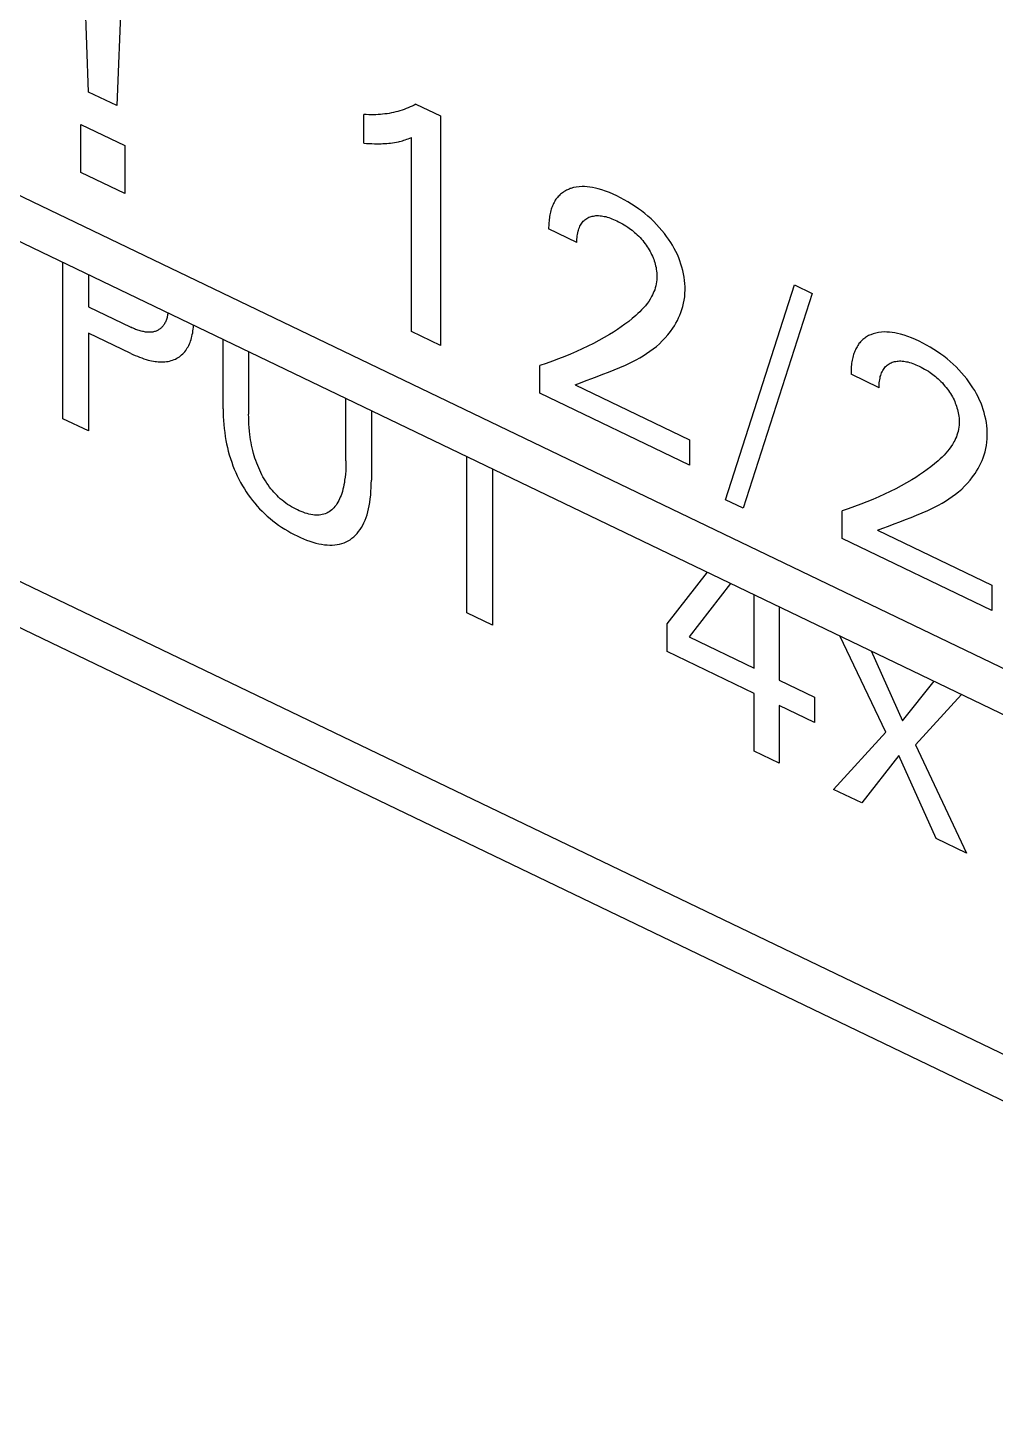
# Model space of a CAD drawing. Extents: x 0 to 420, y 0 to 297.
# Drawn here: x 165.53 to 173.06, y 126.44 to 137.26 of the extents above; entities that cross this region are included whole.
import ezdxf

# ---------------------------------------------------------------- set-up
doc = ezdxf.new("R2010")
doc.units = 0
doc.header["$LTSCALE"] = 23.1
doc.layers.add('40000_ISO', color=7, linetype='CONTINUOUS')

msp = doc.modelspace()

# ---------------------------------------------------------------- linework, layer by layer
at = {"layer": '40000_ISO', "color": 7, "linetype": 'CONTINUOUS'}
for p, q in [((151.239, 142.789), (204.65, 117.116)), ((151.446, 142.332), (204.857, 116.658)), ((166.004, 136.756), (165.931, 138.748)), ((166.297, 138.572), (166.224, 136.65)), ((210.089, 111.497), (156.678, 137.171)), ((156.884, 136.713), (210.296, 111.04)), ((166.224, 136.65), (166.004, 136.756)), ((168.146, 136.357), (168.146, 136.581)), ((168.165, 136.58), (168.146, 136.581)), ((168.184, 136.579), (168.165, 136.58)), ((168.202, 136.578), (168.184, 136.579)), ((168.221, 136.579), (168.202, 136.578)), ((168.239, 136.579), (168.221, 136.579)), ((168.257, 136.58), (168.239, 136.579)), ((168.275, 136.581), (168.257, 136.58)), ((168.292, 136.583), (168.275, 136.581)), ((168.31, 136.585), (168.292, 136.583)), ((168.327, 136.587), (168.31, 136.585)), ((168.344, 136.59), (168.327, 136.587)), ((168.361, 136.593), (168.344, 136.59)), ((168.378, 136.597), (168.361, 136.593)), ((168.395, 136.601), (168.378, 136.597)), ((168.411, 136.605), (168.395, 136.601)), ((168.427, 136.61), (168.411, 136.605)), ((168.444, 136.615), (168.427, 136.61)), ((168.46, 136.621), (168.444, 136.615)), ((168.476, 136.627), (168.46, 136.621)), ((168.491, 136.633), (168.476, 136.627)), ((168.506, 136.64), (168.491, 136.633)), ((168.522, 136.647), (168.506, 136.64)), ((168.537, 136.654), (168.522, 136.647)), ((168.551, 136.662), (168.537, 136.654)), ((168.551, 136.662), (168.743, 136.57)), ((168.743, 136.57), (168.743, 134.784)), ((165.943, 136.13), (165.943, 136.504)), ((165.943, 136.504), (166.285, 136.34)), ((168.146, 136.357), (168.167, 136.355)), ((168.167, 136.355), (168.188, 136.354)), ((168.188, 136.354), (168.209, 136.354)), ((168.209, 136.354), (168.23, 136.353)), ((168.23, 136.353), (168.25, 136.353)), ((168.25, 136.353), (168.265, 136.353)), ((168.265, 136.353), (168.28, 136.353)), ((168.28, 136.353), (168.295, 136.354)), ((168.295, 136.354), (168.31, 136.355)), ((168.31, 136.355), (168.325, 136.356)), ((168.325, 136.356), (168.34, 136.357)), ((168.34, 136.357), (168.355, 136.359)), ((168.355, 136.359), (168.37, 136.361)), ((168.37, 136.361), (168.385, 136.363)), ((168.385, 136.363), (168.4, 136.366)), ((168.4, 136.366), (168.415, 136.369)), ((168.415, 136.369), (168.425, 136.371)), ((168.425, 136.371), (168.436, 136.374)), ((168.436, 136.374), (168.446, 136.377)), ((168.446, 136.377), (168.458, 136.38)), ((168.458, 136.38), (168.469, 136.384)), ((168.469, 136.384), (168.48, 136.388)), ((168.48, 136.388), (168.492, 136.392)), ((168.492, 136.392), (168.504, 136.397)), ((168.504, 136.397), (168.517, 136.401)), ((168.517, 134.893), (168.517, 136.401)), ((166.285, 136.34), (166.285, 135.965)), ((166.285, 135.965), (165.943, 136.13)), ((169.642, 135.921), (169.637, 135.914)), ((169.648, 135.929), (169.642, 135.921)), ((169.654, 135.936), (169.648, 135.929)), ((169.659, 135.943), (169.654, 135.936)), ((169.666, 135.949), (169.659, 135.943)), ((169.672, 135.955), (169.666, 135.949)), ((169.678, 135.961), (169.672, 135.955)), ((169.685, 135.967), (169.678, 135.961)), ((169.692, 135.972), (169.685, 135.967)), ((169.7, 135.977), (169.692, 135.972)), ((169.707, 135.982), (169.7, 135.977)), ((169.715, 135.987), (169.707, 135.982)), ((169.723, 135.991), (169.715, 135.987)), ((169.731, 135.995), (169.723, 135.991)), ((169.739, 135.998), (169.731, 135.995)), ((169.745, 136.001), (169.739, 135.998)), ((169.752, 136.004), (169.745, 136.001)), ((169.758, 136.006), (169.752, 136.004)), ((169.779, 136.012), (169.758, 136.006)), ((169.8, 136.016), (169.779, 136.012)), ((169.822, 136.019), (169.8, 136.016)), ((169.845, 136.02), (169.822, 136.019)), ((169.865, 136.02), (169.845, 136.02)), ((169.885, 136.018), (169.865, 136.02)), ((169.906, 136.016), (169.885, 136.018)), ((169.927, 136.012), (169.906, 136.016)), ((169.949, 136.008), (169.927, 136.012)), ((169.97, 136.003), (169.949, 136.008)), ((169.999, 135.994), (169.97, 136.003)), ((170.028, 135.984), (169.999, 135.994)), ((170.058, 135.973), (170.028, 135.984)), ((170.087, 135.96), (170.058, 135.973)), ((170.116, 135.947), (170.087, 135.96)), ((170.145, 135.933), (170.116, 135.947)), ((170.173, 135.918), (170.145, 135.933)), ((169.599, 135.822), (169.597, 135.811)), ((169.602, 135.833), (169.599, 135.822)), ((169.605, 135.843), (169.602, 135.833)), ((169.608, 135.853), (169.605, 135.843)), ((169.612, 135.862), (169.608, 135.853)), ((169.615, 135.871), (169.612, 135.862)), ((169.619, 135.88), (169.615, 135.871)), ((169.623, 135.889), (169.619, 135.88)), ((169.628, 135.897), (169.623, 135.889)), ((169.632, 135.906), (169.628, 135.897)), ((169.637, 135.914), (169.632, 135.906)), ((170.202, 135.901), (170.173, 135.918)), ((170.23, 135.884), (170.202, 135.901)), ((170.258, 135.866), (170.23, 135.884)), ((170.284, 135.848), (170.258, 135.866)), ((170.309, 135.83), (170.284, 135.848)), ((170.334, 135.81), (170.309, 135.83)), ((169.586, 135.715), (169.585, 135.703)), ((169.587, 135.74), (169.586, 135.728)), ((169.586, 135.728), (169.586, 135.715)), ((169.588, 135.752), (169.587, 135.74)), ((169.589, 135.764), (169.588, 135.752)), ((169.591, 135.776), (169.589, 135.764)), ((169.592, 135.788), (169.591, 135.776)), ((169.594, 135.8), (169.592, 135.788)), ((169.597, 135.811), (169.594, 135.8)), ((169.824, 135.702), (169.828, 135.711)), ((169.828, 135.711), (169.832, 135.719)), ((169.832, 135.719), (169.837, 135.728)), ((169.837, 135.728), (169.843, 135.736)), ((169.843, 135.736), (169.848, 135.743)), ((169.848, 135.743), (169.854, 135.75)), ((169.854, 135.75), (169.861, 135.756)), ((169.861, 135.756), (169.868, 135.762)), ((169.868, 135.762), (169.875, 135.767)), ((169.875, 135.767), (169.882, 135.772)), ((169.882, 135.772), (169.89, 135.777)), ((169.89, 135.777), (169.899, 135.781)), ((169.899, 135.781), (169.907, 135.784)), ((169.907, 135.784), (169.916, 135.787)), ((169.916, 135.787), (169.925, 135.789)), ((169.925, 135.789), (169.934, 135.791)), ((169.934, 135.791), (169.944, 135.793)), ((169.944, 135.793), (169.953, 135.794)), ((169.953, 135.794), (169.964, 135.794)), ((169.964, 135.794), (169.974, 135.794)), ((169.974, 135.794), (169.985, 135.793)), ((169.985, 135.793), (169.996, 135.792)), ((169.996, 135.792), (170.007, 135.791)), ((170.007, 135.791), (170.018, 135.788)), ((170.018, 135.788), (170.029, 135.786)), ((170.029, 135.786), (170.041, 135.783)), ((170.041, 135.783), (170.053, 135.779)), ((170.053, 135.779), (170.066, 135.775)), ((170.066, 135.775), (170.078, 135.77)), ((170.078, 135.77), (170.091, 135.765)), ((170.091, 135.765), (170.104, 135.759)), ((170.104, 135.759), (170.116, 135.753)), ((170.116, 135.753), (170.13, 135.746)), ((170.13, 135.746), (170.145, 135.739)), ((170.145, 135.739), (170.159, 135.731)), ((170.159, 135.731), (170.173, 135.723)), ((170.173, 135.723), (170.187, 135.714)), ((170.187, 135.714), (170.201, 135.704)), ((170.201, 135.704), (170.212, 135.697)), ((170.358, 135.79), (170.334, 135.81)), ((170.382, 135.768), (170.358, 135.79)), ((170.404, 135.747), (170.382, 135.768)), ((170.425, 135.725), (170.404, 135.747)), ((170.446, 135.702), (170.425, 135.725)), ((169.585, 135.703), (169.585, 135.69)), ((169.805, 135.585), (169.585, 135.69)), ((169.805, 135.611), (169.806, 135.623)), ((169.805, 135.598), (169.805, 135.611)), ((169.805, 135.585), (169.805, 135.598)), ((169.806, 135.623), (169.807, 135.636)), ((169.807, 135.636), (169.809, 135.648)), ((169.809, 135.648), (169.811, 135.66)), ((169.811, 135.66), (169.814, 135.672)), ((169.814, 135.672), (169.817, 135.682)), ((169.817, 135.682), (169.82, 135.692)), ((169.82, 135.692), (169.824, 135.702)), ((170.212, 135.697), (170.223, 135.689)), ((170.223, 135.689), (170.234, 135.681)), ((170.234, 135.681), (170.244, 135.672)), ((170.244, 135.672), (170.254, 135.663)), ((170.254, 135.663), (170.265, 135.654)), ((170.265, 135.654), (170.275, 135.645)), ((170.275, 135.645), (170.286, 135.634)), ((170.286, 135.634), (170.297, 135.623)), ((170.297, 135.623), (170.307, 135.611)), ((170.307, 135.611), (170.317, 135.6)), ((170.317, 135.6), (170.327, 135.587)), ((170.467, 135.679), (170.446, 135.702)), ((170.486, 135.654), (170.467, 135.679)), ((170.503, 135.632), (170.486, 135.654)), ((170.519, 135.61), (170.503, 135.632)), ((170.535, 135.586), (170.519, 135.61)), ((170.327, 135.587), (170.337, 135.575)), ((170.337, 135.575), (170.345, 135.563)), ((170.345, 135.563), (170.353, 135.552)), ((170.353, 135.552), (170.36, 135.54)), ((170.36, 135.54), (170.368, 135.528)), ((170.368, 135.528), (170.375, 135.516)), ((170.375, 135.516), (170.381, 135.504)), ((170.381, 135.504), (170.387, 135.492)), ((170.387, 135.492), (170.393, 135.479)), ((170.549, 135.563), (170.535, 135.586)), ((170.563, 135.539), (170.549, 135.563)), ((170.576, 135.515), (170.563, 135.539)), ((170.587, 135.491), (170.576, 135.515)), ((170.598, 135.466), (170.587, 135.491)), ((165.804, 134.213), (165.804, 135.43)), ((170.393, 135.479), (170.398, 135.466)), ((170.398, 135.466), (170.403, 135.454)), ((170.403, 135.454), (170.407, 135.441)), ((170.407, 135.441), (170.411, 135.429)), ((170.411, 135.429), (170.415, 135.416)), ((170.415, 135.416), (170.418, 135.404)), ((170.418, 135.404), (170.421, 135.39)), ((170.421, 135.39), (170.423, 135.376)), ((170.607, 135.442), (170.598, 135.466)), ((170.615, 135.417), (170.607, 135.442)), ((170.623, 135.393), (170.615, 135.417)), ((170.629, 135.368), (170.623, 135.393)), ((166.002, 135.335), (166.002, 135.084)), ((170.423, 135.376), (170.425, 135.363)), ((170.425, 135.278), (170.423, 135.262)), ((170.425, 135.363), (170.426, 135.349)), ((170.427, 135.294), (170.425, 135.278)), ((170.426, 135.349), (170.427, 135.336)), ((170.427, 135.336), (170.428, 135.323)), ((170.428, 135.311), (170.427, 135.294)), ((170.428, 135.323), (170.428, 135.311)), ((170.635, 135.342), (170.629, 135.368)), ((170.64, 135.316), (170.635, 135.342)), ((170.643, 135.29), (170.64, 135.316)), ((170.646, 135.265), (170.643, 135.29)), ((170.387, 135.164), (170.376, 135.145)), ((170.393, 135.177), (170.387, 135.164)), ((170.4, 135.19), (170.393, 135.177)), ((170.405, 135.203), (170.4, 135.19)), ((170.411, 135.217), (170.405, 135.203)), ((170.415, 135.232), (170.411, 135.217)), ((170.419, 135.247), (170.415, 135.232)), ((170.423, 135.262), (170.419, 135.247)), ((170.644, 135.162), (170.646, 135.189)), ((170.647, 135.24), (170.646, 135.265)), ((170.646, 135.189), (170.647, 135.216)), ((170.647, 135.216), (170.647, 135.24)), ((170.962, 133.582), (171.5, 135.255)), ((171.637, 135.189), (171.099, 133.517)), ((171.5, 135.255), (171.637, 135.189)), ((166.002, 135.084), (166.332, 134.925)), ((170.309, 135.06), (170.294, 135.045)), ((170.324, 135.076), (170.309, 135.06)), ((170.338, 135.092), (170.324, 135.076)), ((170.351, 135.109), (170.338, 135.092)), ((170.364, 135.126), (170.351, 135.109)), ((170.376, 135.145), (170.364, 135.126)), ((170.615, 135.041), (170.623, 135.064)), ((170.623, 135.064), (170.63, 135.088)), ((170.63, 135.088), (170.635, 135.112)), ((170.635, 135.112), (170.64, 135.137)), ((170.64, 135.137), (170.644, 135.162)), ((166.591, 134.947), (166.587, 134.941)), ((166.595, 134.953), (166.591, 134.947)), ((166.598, 134.959), (166.595, 134.953)), ((166.601, 134.966), (166.598, 134.959)), ((166.604, 134.972), (166.601, 134.966)), ((166.607, 134.979), (166.604, 134.972)), ((166.609, 134.986), (166.607, 134.979)), ((166.612, 134.993), (166.609, 134.986)), ((166.614, 135.001), (166.612, 134.993)), ((166.616, 135.008), (166.614, 135.001)), ((166.617, 135.015), (166.616, 135.008)), ((166.619, 135.023), (166.617, 135.015)), ((166.62, 135.03), (166.619, 135.023)), ((166.621, 135.037), (166.62, 135.03)), ((170.179, 134.949), (170.15, 134.928)), ((170.208, 134.971), (170.179, 134.949)), ((170.236, 134.993), (170.208, 134.971)), ((170.264, 135.017), (170.236, 134.993)), ((170.279, 135.031), (170.264, 135.017)), ((170.294, 135.045), (170.279, 135.031)), ((170.564, 134.937), (170.576, 134.957)), ((170.576, 134.957), (170.587, 134.977)), ((170.587, 134.977), (170.597, 134.998)), ((170.597, 134.998), (170.606, 135.019)), ((170.606, 135.019), (170.615, 135.041)), ((166.002, 134.88), (166.002, 134.118)), ((166.332, 134.722), (166.002, 134.88)), ((166.341, 134.921), (166.332, 134.925)), ((166.35, 134.917), (166.341, 134.921)), ((166.36, 134.913), (166.35, 134.917)), ((166.369, 134.909), (166.36, 134.913)), ((166.378, 134.906), (166.369, 134.909)), ((166.387, 134.903), (166.378, 134.906)), ((166.396, 134.9), (166.387, 134.903)), ((166.405, 134.897), (166.396, 134.9)), ((166.414, 134.894), (166.405, 134.897)), ((166.422, 134.893), (166.414, 134.894)), ((166.43, 134.891), (166.422, 134.893)), ((166.438, 134.889), (166.43, 134.891)), ((166.446, 134.888), (166.438, 134.889)), ((166.453, 134.887), (166.446, 134.888)), ((166.461, 134.886), (166.453, 134.887)), ((166.469, 134.886), (166.461, 134.886)), ((166.476, 134.886), (166.469, 134.886)), ((166.483, 134.886), (166.476, 134.886)), ((166.49, 134.887), (166.483, 134.886)), ((166.497, 134.887), (166.49, 134.887)), ((166.504, 134.888), (166.497, 134.887)), ((166.51, 134.89), (166.504, 134.888)), ((166.516, 134.891), (166.51, 134.89)), ((166.523, 134.893), (166.516, 134.891)), ((166.529, 134.895), (166.523, 134.893)), ((166.535, 134.898), (166.529, 134.895)), ((166.54, 134.9), (166.535, 134.898)), ((166.546, 134.903), (166.54, 134.9)), ((166.551, 134.907), (166.546, 134.903)), ((166.556, 134.91), (166.551, 134.907)), ((166.561, 134.914), (166.556, 134.91)), ((166.566, 134.918), (166.561, 134.914)), ((166.571, 134.922), (166.566, 134.918)), ((166.575, 134.927), (166.571, 134.922)), ((166.579, 134.931), (166.575, 134.927)), ((166.584, 134.936), (166.579, 134.931)), ((166.587, 134.941), (166.584, 134.936)), ((166.801, 134.83), (166.805, 134.842)), ((166.805, 134.842), (166.808, 134.854)), ((166.808, 134.854), (166.811, 134.868)), ((166.811, 134.868), (166.814, 134.882)), ((166.814, 134.882), (166.816, 134.897)), ((166.816, 134.897), (166.818, 134.911)), ((166.818, 134.911), (166.82, 134.926)), ((166.82, 134.926), (166.821, 134.941)), ((168.743, 134.784), (168.517, 134.893)), ((170.017, 134.845), (169.976, 134.822)), ((170.059, 134.87), (170.017, 134.845)), ((170.089, 134.888), (170.059, 134.87)), ((170.12, 134.908), (170.089, 134.888)), ((170.15, 134.928), (170.12, 134.908)), ((170.47, 134.819), (170.492, 134.842)), ((170.492, 134.842), (170.513, 134.866)), ((170.513, 134.866), (170.533, 134.892)), ((170.533, 134.892), (170.552, 134.918)), ((170.552, 134.918), (170.564, 134.937)), ((172.046, 134.841), (172.039, 134.836)), ((172.053, 134.846), (172.046, 134.841)), ((172.06, 134.851), (172.053, 134.846)), ((172.068, 134.856), (172.06, 134.851)), ((172.076, 134.86), (172.068, 134.856)), ((172.084, 134.864), (172.076, 134.86)), ((172.092, 134.867), (172.084, 134.864)), ((172.099, 134.87), (172.092, 134.867)), ((172.105, 134.872), (172.099, 134.87)), ((172.112, 134.875), (172.105, 134.872)), ((172.132, 134.88), (172.112, 134.875)), ((172.153, 134.885), (172.132, 134.88)), ((172.175, 134.887), (172.153, 134.885)), ((172.198, 134.889), (172.175, 134.887)), ((172.218, 134.888), (172.198, 134.889)), ((172.239, 134.887), (172.218, 134.888)), ((172.26, 134.885), (172.239, 134.887)), ((172.281, 134.881), (172.26, 134.885)), ((172.302, 134.877), (172.281, 134.881)), ((172.324, 134.871), (172.302, 134.877)), ((172.353, 134.863), (172.324, 134.871)), ((172.382, 134.853), (172.353, 134.863)), ((172.411, 134.842), (172.382, 134.853)), ((172.44, 134.829), (172.411, 134.842)), ((166.745, 134.726), (166.752, 134.735)), ((166.752, 134.735), (166.76, 134.745)), ((166.76, 134.745), (166.766, 134.754)), ((166.766, 134.754), (166.772, 134.764)), ((166.772, 134.764), (166.778, 134.774)), ((166.778, 134.774), (166.783, 134.784)), ((166.783, 134.784), (166.788, 134.795)), ((166.788, 134.795), (166.793, 134.807)), ((166.793, 134.807), (166.797, 134.818)), ((166.797, 134.818), (166.801, 134.83)), ((167.05, 134.291), (167.05, 134.831)), ((167.249, 134.735), (167.249, 134.249)), ((169.801, 134.736), (169.756, 134.717)), ((169.846, 134.757), (169.801, 134.736)), ((169.891, 134.778), (169.846, 134.757)), ((169.934, 134.8), (169.891, 134.778)), ((169.976, 134.822), (169.934, 134.8)), ((170.348, 134.72), (170.374, 134.738)), ((170.374, 134.738), (170.399, 134.757)), ((170.399, 134.757), (170.424, 134.776)), ((170.424, 134.776), (170.447, 134.797)), ((170.447, 134.797), (170.47, 134.819)), ((171.965, 134.731), (171.962, 134.721)), ((171.969, 134.74), (171.965, 134.731)), ((171.973, 134.749), (171.969, 134.74)), ((171.977, 134.758), (171.973, 134.749)), ((171.981, 134.766), (171.977, 134.758)), ((171.986, 134.774), (171.981, 134.766)), ((171.991, 134.782), (171.986, 134.774)), ((171.996, 134.79), (171.991, 134.782)), ((172.001, 134.798), (171.996, 134.79)), ((172.007, 134.805), (172.001, 134.798)), ((172.013, 134.812), (172.007, 134.805)), ((172.019, 134.818), (172.013, 134.812)), ((172.025, 134.824), (172.019, 134.818)), ((172.032, 134.83), (172.025, 134.824)), ((172.039, 134.836), (172.032, 134.83)), ((172.47, 134.816), (172.44, 134.829)), ((172.498, 134.802), (172.47, 134.816)), ((172.527, 134.786), (172.498, 134.802)), ((172.555, 134.77), (172.527, 134.786)), ((172.584, 134.753), (172.555, 134.77)), ((172.612, 134.735), (172.584, 134.753)), ((172.637, 134.717), (172.612, 134.735)), ((166.332, 134.722), (166.349, 134.714)), ((166.349, 134.714), (166.366, 134.706)), ((166.366, 134.706), (166.383, 134.699)), ((166.383, 134.699), (166.4, 134.692)), ((166.4, 134.692), (166.417, 134.686)), ((166.417, 134.686), (166.434, 134.68)), ((166.434, 134.68), (166.451, 134.675)), ((166.451, 134.675), (166.468, 134.67)), ((166.468, 134.67), (166.481, 134.667)), ((166.481, 134.667), (166.494, 134.664)), ((166.494, 134.664), (166.508, 134.662)), ((166.508, 134.662), (166.521, 134.659)), ((166.521, 134.659), (166.533, 134.658)), ((166.533, 134.658), (166.546, 134.657)), ((166.546, 134.657), (166.559, 134.656)), ((166.559, 134.656), (166.571, 134.656)), ((166.571, 134.656), (166.584, 134.656)), ((166.584, 134.656), (166.597, 134.657)), ((166.597, 134.657), (166.609, 134.658)), ((166.609, 134.658), (166.622, 134.66)), ((166.622, 134.66), (166.634, 134.662)), ((166.634, 134.662), (166.646, 134.666)), ((166.646, 134.666), (166.657, 134.669)), ((166.657, 134.669), (166.669, 134.673)), ((166.669, 134.673), (166.68, 134.678)), ((166.68, 134.678), (166.69, 134.684)), ((166.69, 134.684), (166.7, 134.689)), ((166.7, 134.689), (166.71, 134.696)), ((166.71, 134.696), (166.719, 134.703)), ((166.719, 134.703), (166.728, 134.71)), ((166.728, 134.71), (166.736, 134.718)), ((166.736, 134.718), (166.745, 134.726)), ((169.565, 134.644), (169.516, 134.628)), ((169.516, 134.412), (169.516, 134.628)), ((169.614, 134.661), (169.565, 134.644)), ((169.662, 134.679), (169.614, 134.661)), ((169.71, 134.698), (169.662, 134.679)), ((169.756, 134.717), (169.71, 134.698)), ((170.14, 134.611), (170.183, 134.63)), ((170.183, 134.63), (170.225, 134.65)), ((170.225, 134.65), (170.267, 134.672)), ((170.267, 134.672), (170.294, 134.687)), ((170.294, 134.687), (170.321, 134.703)), ((170.321, 134.703), (170.348, 134.72)), ((171.942, 134.633), (171.941, 134.621)), ((171.944, 134.645), (171.942, 134.633)), ((171.946, 134.657), (171.944, 134.645)), ((171.948, 134.668), (171.946, 134.657)), ((171.95, 134.68), (171.948, 134.668)), ((171.953, 134.691), (171.95, 134.68)), ((171.956, 134.702), (171.953, 134.691)), ((171.959, 134.712), (171.956, 134.702)), ((171.962, 134.721), (171.959, 134.712)), ((172.208, 134.619), (172.214, 134.625)), ((172.214, 134.625), (172.221, 134.631)), ((172.221, 134.631), (172.228, 134.636)), ((172.228, 134.636), (172.236, 134.641)), ((172.236, 134.641), (172.244, 134.645)), ((172.244, 134.645), (172.252, 134.649)), ((172.252, 134.649), (172.26, 134.653)), ((172.26, 134.653), (172.269, 134.656)), ((172.269, 134.656), (172.278, 134.658)), ((172.278, 134.658), (172.288, 134.66)), ((172.288, 134.66), (172.297, 134.662)), ((172.297, 134.662), (172.307, 134.662)), ((172.307, 134.662), (172.317, 134.663)), ((172.317, 134.663), (172.328, 134.663)), ((172.328, 134.663), (172.338, 134.662)), ((172.338, 134.662), (172.349, 134.661)), ((172.349, 134.661), (172.36, 134.659)), ((172.36, 134.659), (172.371, 134.657)), ((172.371, 134.657), (172.382, 134.655)), ((172.382, 134.655), (172.394, 134.651)), ((172.394, 134.651), (172.407, 134.648)), ((172.407, 134.648), (172.419, 134.643)), ((172.419, 134.643), (172.432, 134.639)), ((172.432, 134.639), (172.444, 134.634)), ((172.444, 134.634), (172.457, 134.628)), ((172.457, 134.628), (172.47, 134.622)), ((172.47, 134.622), (172.484, 134.615)), ((172.662, 134.699), (172.637, 134.717)), ((172.687, 134.679), (172.662, 134.699)), ((172.711, 134.659), (172.687, 134.679)), ((172.735, 134.637), (172.711, 134.659)), ((172.757, 134.616), (172.735, 134.637)), ((169.877, 134.51), (169.92, 134.526)), ((169.92, 134.526), (169.964, 134.542)), ((169.964, 134.542), (170.008, 134.559)), ((170.008, 134.559), (170.052, 134.576)), ((170.052, 134.576), (170.096, 134.593)), ((170.096, 134.593), (170.14, 134.611)), ((171.94, 134.609), (171.939, 134.597)), ((171.939, 134.597), (171.939, 134.584)), ((171.939, 134.584), (171.939, 134.572)), ((171.939, 134.572), (171.939, 134.559)), ((172.158, 134.454), (171.939, 134.559)), ((171.941, 134.621), (171.94, 134.609)), ((172.161, 134.505), (172.163, 134.517)), ((172.163, 134.517), (172.165, 134.529)), ((172.165, 134.529), (172.167, 134.541)), ((172.167, 134.541), (172.17, 134.551)), ((172.17, 134.551), (172.174, 134.561)), ((172.174, 134.561), (172.177, 134.57)), ((172.177, 134.57), (172.181, 134.579)), ((172.181, 134.579), (172.186, 134.588)), ((172.186, 134.588), (172.191, 134.597)), ((172.191, 134.597), (172.196, 134.605)), ((172.196, 134.605), (172.202, 134.612)), ((172.202, 134.612), (172.208, 134.619)), ((172.484, 134.615), (172.498, 134.608)), ((172.498, 134.608), (172.512, 134.6)), ((172.512, 134.6), (172.527, 134.591)), ((172.527, 134.591), (172.541, 134.583)), ((172.541, 134.583), (172.555, 134.573)), ((172.555, 134.573), (172.566, 134.566)), ((172.566, 134.566), (172.576, 134.558)), ((172.576, 134.558), (172.587, 134.55)), ((172.587, 134.55), (172.597, 134.541)), ((172.597, 134.541), (172.608, 134.532)), ((172.608, 134.532), (172.618, 134.523)), ((172.618, 134.523), (172.628, 134.514)), ((172.779, 134.594), (172.757, 134.616)), ((172.8, 134.571), (172.779, 134.594)), ((172.82, 134.548), (172.8, 134.571)), ((172.84, 134.523), (172.82, 134.548)), ((172.857, 134.501), (172.84, 134.523)), ((170.682, 133.852), (169.516, 134.412)), ((169.791, 134.476), (169.834, 134.493)), ((169.791, 134.476), (170.682, 134.048)), ((169.834, 134.493), (169.877, 134.51)), ((172.158, 134.467), (172.159, 134.48)), ((172.158, 134.454), (172.158, 134.467)), ((172.159, 134.492), (172.161, 134.505)), ((172.159, 134.48), (172.159, 134.492)), ((172.628, 134.514), (172.639, 134.503)), ((172.639, 134.503), (172.65, 134.492)), ((172.65, 134.492), (172.66, 134.48)), ((172.66, 134.48), (172.67, 134.468)), ((172.67, 134.468), (172.68, 134.456)), ((172.68, 134.456), (172.69, 134.444)), ((172.69, 134.444), (172.698, 134.432)), ((172.698, 134.432), (172.706, 134.421)), ((172.706, 134.421), (172.714, 134.409)), ((172.714, 134.409), (172.721, 134.397)), ((172.873, 134.478), (172.857, 134.501)), ((172.888, 134.455), (172.873, 134.478)), ((172.903, 134.432), (172.888, 134.455)), ((172.916, 134.408), (172.903, 134.432)), ((172.929, 134.384), (172.916, 134.408)), ((168.007, 133.885), (168.007, 134.371)), ((172.721, 134.397), (172.728, 134.385)), ((172.728, 134.385), (172.735, 134.373)), ((172.735, 134.373), (172.741, 134.36)), ((172.741, 134.36), (172.746, 134.348)), ((172.746, 134.348), (172.751, 134.335)), ((172.751, 134.335), (172.756, 134.323)), ((172.756, 134.323), (172.76, 134.31)), ((172.76, 134.31), (172.764, 134.297)), ((172.94, 134.359), (172.929, 134.384)), ((172.951, 134.335), (172.94, 134.359)), ((172.96, 134.311), (172.951, 134.335)), ((172.969, 134.286), (172.96, 134.311)), ((166.002, 134.118), (165.804, 134.213)), ((167.05, 134.291), (167.051, 134.261)), ((167.051, 134.261), (167.052, 134.231)), ((167.052, 134.231), (167.053, 134.2)), ((167.053, 134.2), (167.056, 134.169)), ((167.25, 134.223), (167.249, 134.249)), ((167.25, 134.197), (167.25, 134.223)), ((167.252, 134.17), (167.25, 134.197)), ((168.205, 134.276), (168.205, 133.736)), ((172.764, 134.297), (172.768, 134.285)), ((172.768, 134.285), (172.771, 134.272)), ((172.771, 134.272), (172.774, 134.259)), ((172.774, 134.259), (172.776, 134.245)), ((172.776, 134.245), (172.778, 134.232)), ((172.778, 134.232), (172.78, 134.218)), ((172.78, 134.218), (172.781, 134.205)), ((172.781, 134.205), (172.781, 134.192)), ((172.781, 134.192), (172.781, 134.18)), ((172.976, 134.262), (172.969, 134.286)), ((172.982, 134.237), (172.976, 134.262)), ((172.988, 134.211), (172.982, 134.237)), ((172.993, 134.185), (172.988, 134.211)), ((167.056, 134.169), (167.059, 134.137)), ((167.059, 134.137), (167.063, 134.106)), ((167.063, 134.106), (167.067, 134.074)), ((167.253, 134.144), (167.252, 134.17)), ((167.256, 134.117), (167.253, 134.144)), ((167.259, 134.09), (167.256, 134.117)), ((167.262, 134.069), (167.259, 134.09)), ((172.764, 134.086), (172.759, 134.072)), ((172.769, 134.101), (172.764, 134.086)), ((172.773, 134.115), (172.769, 134.101)), ((172.776, 134.131), (172.773, 134.115)), ((172.778, 134.147), (172.776, 134.131)), ((172.78, 134.163), (172.778, 134.147)), ((172.781, 134.18), (172.78, 134.163)), ((172.996, 134.159), (172.993, 134.185)), ((172.999, 134.134), (172.996, 134.159)), ((173, 134.109), (172.999, 134.134)), ((172.999, 134.057), (173, 134.084)), ((173, 134.084), (173, 134.109)), ((167.067, 134.074), (167.072, 134.045)), ((167.072, 134.045), (167.078, 134.017)), ((167.078, 134.017), (167.084, 133.989)), ((167.084, 133.989), (167.091, 133.96)), ((167.265, 134.048), (167.262, 134.069)), ((167.269, 134.028), (167.265, 134.048)), ((167.273, 134.007), (167.269, 134.028)), ((167.277, 133.986), (167.273, 134.007)), ((167.282, 133.965), (167.277, 133.986)), ((170.682, 134.048), (170.682, 133.852)), ((172.704, 133.977), (172.691, 133.961)), ((172.717, 133.995), (172.704, 133.977)), ((172.729, 134.013), (172.717, 133.995)), ((172.74, 134.033), (172.729, 134.013)), ((172.747, 134.045), (172.74, 134.033)), ((172.753, 134.059), (172.747, 134.045)), ((172.759, 134.072), (172.753, 134.059)), ((172.983, 133.957), (172.989, 133.981)), ((172.989, 133.981), (172.993, 134.006)), ((172.993, 134.006), (172.997, 134.031)), ((172.997, 134.031), (172.999, 134.057)), ((167.091, 133.96), (167.099, 133.932)), ((167.099, 133.932), (167.108, 133.903)), ((167.108, 133.903), (167.118, 133.874)), ((167.118, 133.874), (167.127, 133.848)), ((167.288, 133.944), (167.282, 133.965)), ((167.293, 133.925), (167.288, 133.944)), ((167.299, 133.906), (167.293, 133.925)), ((167.306, 133.887), (167.299, 133.906)), ((167.312, 133.868), (167.306, 133.887)), ((167.32, 133.849), (167.312, 133.868)), ((168.007, 133.885), (168.007, 133.859)), ((168.949, 132.702), (168.949, 133.919)), ((172.617, 133.886), (172.59, 133.862)), ((172.633, 133.9), (172.617, 133.886)), ((172.648, 133.914), (172.633, 133.9)), ((172.663, 133.929), (172.648, 133.914)), ((172.677, 133.945), (172.663, 133.929)), ((172.691, 133.961), (172.677, 133.945)), ((172.94, 133.846), (172.95, 133.867)), ((172.95, 133.867), (172.96, 133.888)), ((172.96, 133.888), (172.968, 133.91)), ((172.968, 133.91), (172.976, 133.933)), ((172.976, 133.933), (172.983, 133.957)), ((167.127, 133.848), (167.138, 133.821)), ((167.138, 133.821), (167.149, 133.795)), ((167.149, 133.795), (167.161, 133.769)), ((167.161, 133.769), (167.174, 133.743)), ((167.328, 133.83), (167.32, 133.849)), ((167.336, 133.812), (167.328, 133.83)), ((167.344, 133.795), (167.336, 133.812)), ((167.352, 133.778), (167.344, 133.795)), ((167.361, 133.762), (167.352, 133.778)), ((167.37, 133.745), (167.361, 133.762)), ((168, 133.758), (167.997, 133.734)), ((168.003, 133.783), (168, 133.758)), ((168.005, 133.808), (168.003, 133.783)), ((168.006, 133.834), (168.005, 133.808)), ((168.007, 133.859), (168.006, 133.834)), ((169.148, 133.823), (169.148, 132.606)), ((172.443, 133.757), (172.412, 133.738)), ((172.473, 133.777), (172.443, 133.757)), ((172.503, 133.797), (172.473, 133.777)), ((172.532, 133.818), (172.503, 133.797)), ((172.561, 133.84), (172.532, 133.818)), ((172.59, 133.862), (172.561, 133.84)), ((172.866, 133.735), (172.886, 133.76)), ((172.886, 133.76), (172.905, 133.787)), ((172.905, 133.787), (172.917, 133.806)), ((172.917, 133.806), (172.929, 133.826)), ((172.929, 133.826), (172.94, 133.846)), ((167.174, 133.743), (167.187, 133.718)), ((167.187, 133.718), (167.201, 133.692)), ((167.201, 133.692), (167.216, 133.668)), ((167.216, 133.668), (167.231, 133.645)), ((167.38, 133.729), (167.37, 133.745)), ((167.39, 133.713), (167.38, 133.729)), ((167.401, 133.698), (167.39, 133.713)), ((167.412, 133.682), (167.401, 133.698)), ((167.423, 133.668), (167.412, 133.682)), ((167.434, 133.654), (167.423, 133.668)), ((167.446, 133.641), (167.434, 133.654)), ((167.984, 133.664), (167.979, 133.648)), ((167.988, 133.681), (167.984, 133.664)), ((167.991, 133.699), (167.988, 133.681)), ((167.995, 133.716), (167.991, 133.699)), ((167.997, 133.734), (167.995, 133.716)), ((168.202, 133.648), (168.203, 133.677)), ((168.203, 133.677), (168.204, 133.707)), ((168.204, 133.707), (168.205, 133.736)), ((172.287, 133.669), (172.244, 133.647)), ((172.329, 133.691), (172.287, 133.669)), ((172.371, 133.714), (172.329, 133.691)), ((172.412, 133.738), (172.371, 133.714)), ((172.777, 133.645), (172.801, 133.666)), ((172.801, 133.666), (172.823, 133.688)), ((172.823, 133.688), (172.845, 133.711)), ((172.845, 133.711), (172.866, 133.735)), ((167.231, 133.645), (167.247, 133.621)), ((167.247, 133.621), (167.263, 133.599)), ((167.263, 133.599), (167.28, 133.576)), ((167.28, 133.576), (167.298, 133.555)), ((167.298, 133.555), (167.316, 133.534)), ((167.458, 133.628), (167.446, 133.641)), ((167.471, 133.615), (167.458, 133.628)), ((167.483, 133.603), (167.471, 133.615)), ((167.496, 133.591), (167.483, 133.603)), ((167.51, 133.58), (167.496, 133.591)), ((167.524, 133.568), (167.51, 133.58)), ((167.539, 133.557), (167.524, 133.568)), ((167.553, 133.547), (167.539, 133.557)), ((167.568, 133.537), (167.553, 133.547)), ((167.93, 133.541), (167.921, 133.53)), ((167.937, 133.552), (167.93, 133.541)), ((167.945, 133.564), (167.937, 133.552)), ((167.951, 133.576), (167.945, 133.564)), ((167.958, 133.589), (167.951, 133.576)), ((167.963, 133.602), (167.958, 133.589)), ((167.969, 133.616), (167.963, 133.602)), ((167.974, 133.632), (167.969, 133.616)), ((167.979, 133.648), (167.974, 133.632)), ((168.188, 133.535), (168.193, 133.562)), ((168.193, 133.562), (168.196, 133.59)), ((168.196, 133.59), (168.2, 133.619)), ((168.2, 133.619), (168.202, 133.648)), ((171.099, 133.517), (170.962, 133.582)), ((172.015, 133.548), (171.967, 133.53)), ((172.063, 133.567), (172.015, 133.548)), ((172.109, 133.585), (172.063, 133.567)), ((172.155, 133.605), (172.109, 133.585)), ((172.2, 133.626), (172.155, 133.605)), ((172.244, 133.647), (172.2, 133.626)), ((172.62, 133.541), (172.648, 133.556)), ((172.648, 133.556), (172.675, 133.572)), ((172.675, 133.572), (172.701, 133.589)), ((172.701, 133.589), (172.727, 133.607)), ((172.727, 133.607), (172.752, 133.626)), ((172.752, 133.626), (172.777, 133.645)), ((167.316, 133.534), (167.335, 133.513)), ((167.335, 133.513), (167.355, 133.493)), ((167.355, 133.493), (167.375, 133.473)), ((167.375, 133.473), (167.395, 133.455)), ((167.395, 133.455), (167.416, 133.437)), ((167.416, 133.437), (167.437, 133.42)), ((167.583, 133.528), (167.568, 133.537)), ((167.598, 133.52), (167.583, 133.528)), ((167.613, 133.512), (167.598, 133.52)), ((167.629, 133.504), (167.613, 133.512)), ((167.644, 133.497), (167.629, 133.504)), ((167.659, 133.491), (167.644, 133.497)), ((167.674, 133.485), (167.659, 133.491)), ((167.689, 133.479), (167.674, 133.485)), ((167.704, 133.475), (167.689, 133.479)), ((167.719, 133.471), (167.704, 133.475)), ((167.734, 133.468), (167.719, 133.471)), ((167.748, 133.465), (167.734, 133.468)), ((167.761, 133.464), (167.748, 133.465)), ((167.774, 133.463), (167.761, 133.464)), ((167.787, 133.463), (167.774, 133.463)), ((167.799, 133.464), (167.787, 133.463)), ((167.811, 133.465), (167.799, 133.464)), ((167.823, 133.467), (167.811, 133.465)), ((167.835, 133.47), (167.823, 133.467)), ((167.846, 133.474), (167.835, 133.47)), ((167.857, 133.478), (167.846, 133.474)), ((167.867, 133.484), (167.857, 133.478)), ((167.877, 133.49), (167.867, 133.484)), ((167.887, 133.497), (167.877, 133.49)), ((167.896, 133.504), (167.887, 133.497)), ((167.905, 133.512), (167.896, 133.504)), ((167.913, 133.521), (167.905, 133.512)), ((167.921, 133.53), (167.913, 133.521)), ((168.156, 133.423), (168.164, 133.444)), ((168.164, 133.444), (168.171, 133.466)), ((168.171, 133.466), (168.177, 133.489)), ((168.177, 133.489), (168.183, 133.512)), ((168.183, 133.512), (168.188, 133.535)), ((171.918, 133.513), (171.869, 133.496)), ((171.869, 133.281), (171.869, 133.496)), ((171.967, 133.53), (171.918, 133.513)), ((172.362, 133.428), (172.406, 133.445)), ((172.406, 133.445), (172.45, 133.462)), ((172.45, 133.462), (172.493, 133.48)), ((172.493, 133.48), (172.536, 133.499)), ((172.536, 133.499), (172.579, 133.519)), ((172.579, 133.519), (172.62, 133.541)), ((167.437, 133.42), (167.458, 133.403)), ((167.458, 133.403), (167.482, 133.386)), ((167.482, 133.386), (167.506, 133.37)), ((167.506, 133.37), (167.53, 133.354)), ((167.53, 133.354), (167.554, 133.34)), ((167.554, 133.34), (167.579, 133.326)), ((167.579, 133.326), (167.603, 133.313)), ((168.094, 133.32), (168.106, 133.335)), ((168.106, 133.335), (168.117, 133.35)), ((168.117, 133.35), (168.128, 133.367)), ((168.128, 133.367), (168.138, 133.384)), ((168.138, 133.384), (168.147, 133.403)), ((168.147, 133.403), (168.156, 133.423)), ((172.145, 133.345), (172.187, 133.362)), ((172.145, 133.345), (173.035, 132.917)), ((172.187, 133.362), (172.23, 133.378)), ((172.23, 133.378), (172.274, 133.395)), ((172.274, 133.395), (172.318, 133.411)), ((172.318, 133.411), (172.362, 133.428)), ((167.603, 133.313), (167.628, 133.301)), ((167.628, 133.301), (167.652, 133.29)), ((167.652, 133.29), (167.676, 133.279)), ((167.676, 133.279), (167.701, 133.269)), ((167.701, 133.269), (167.725, 133.26)), ((167.725, 133.26), (167.749, 133.253)), ((167.749, 133.253), (167.773, 133.246)), ((167.773, 133.246), (167.797, 133.24)), ((167.797, 133.24), (167.818, 133.236)), ((167.818, 133.236), (167.839, 133.233)), ((167.839, 133.233), (167.86, 133.231)), ((167.86, 133.231), (167.881, 133.23)), ((167.881, 133.23), (167.901, 133.23)), ((167.901, 133.23), (167.92, 133.231)), ((167.92, 133.231), (167.939, 133.234)), ((167.939, 133.234), (167.957, 133.238)), ((167.957, 133.238), (167.975, 133.242)), ((167.975, 133.242), (167.992, 133.248)), ((167.992, 133.248), (168.008, 133.255)), ((168.008, 133.255), (168.024, 133.263)), ((168.024, 133.263), (168.039, 133.272)), ((168.039, 133.272), (168.054, 133.283)), ((168.054, 133.283), (168.068, 133.294)), ((168.068, 133.294), (168.082, 133.307)), ((168.082, 133.307), (168.094, 133.32)), ((173.035, 132.721), (171.869, 133.281)), ((170.509, 132.617), (170.821, 133.018)), ((171.002, 132.932), (170.679, 132.515)), ((173.035, 132.917), (173.035, 132.721)), ((171.185, 132.272), (171.185, 132.844)), ((169.148, 132.606), (168.949, 132.702)), ((171.38, 132.75), (171.38, 132.178)), ((170.509, 132.401), (170.509, 132.617)), ((170.679, 132.515), (171.185, 132.272)), ((172.211, 131.774), (171.852, 132.523)), ((171.185, 132.076), (170.509, 132.401)), ((172.096, 132.406), (172.339, 131.861)), ((171.38, 132.178), (171.655, 132.046)), ((172.339, 131.861), (172.586, 132.17)), ((171.185, 131.627), (171.185, 132.076)), ((171.655, 132.046), (171.655, 131.85)), ((172.798, 132.068), (172.44, 131.675)), ((171.38, 131.982), (171.38, 131.533)), ((171.655, 131.85), (171.38, 131.982)), ((171.803, 131.329), (172.211, 131.774)), ((171.38, 131.533), (171.185, 131.627)), ((172.44, 131.675), (172.837, 130.833)), ((172.31, 131.592), (172.022, 131.224)), ((172.601, 130.946), (172.31, 131.592)), ((172.022, 131.224), (171.803, 131.329)), ((172.837, 130.833), (172.601, 130.946))]:
    msp.add_line(p, q, dxfattribs=at)

doc.saveas('drawing.dxf')
